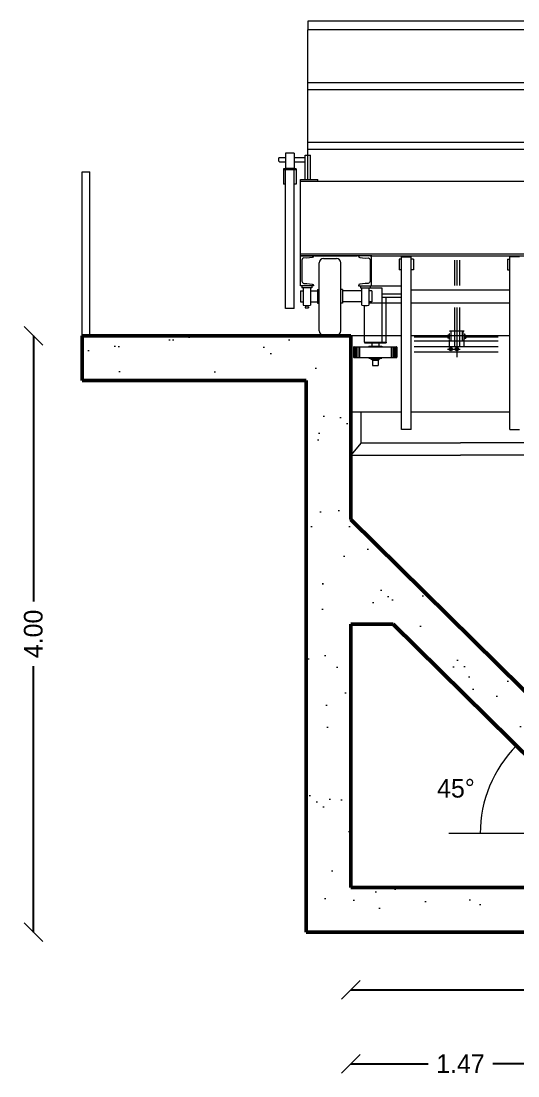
# Model space of a CAD drawing. Extents: x -2884 to -859, y 3232 to 5149.
# Drawn here: x -1448.8 to -1382.2, y 4513.1 to 4654.6 of the extents above; entities that cross this region are included whole.
import ezdxf
from ezdxf.enums import TextEntityAlignment as Align

# ---------------------------------------------------------------- set-up
doc = ezdxf.new("R2010")
doc.units = 0
doc.header["$MEASUREMENT"] = 0
doc.layers.get('0').update_dxf_attribs({"linetype": 'CONTINUOUS', "lineweight": 15})
doc.layers.get('DEFPOINTS').update_dxf_attribs({"linetype": 'CONTINUOUS', "lineweight": 15})
for name, color, linetype, lineweight in [('Carroponte', 7, 'CONTINUOUS', 15), ('Muratura', 7, 'CONTINUOUS', 15), ('Quote e scritte', 252, 'CONTINUOUS', 15), ('Ringhiera in primo piano', 96, 'CONTINUOUS', 15)]:
    doc.layers.add(name, color=color, linetype=linetype, lineweight=lineweight)
doc.styles.add('Style-ENGINEERING', font='ENGINEERING.shx')
doc.dimstyles.new('SASA$0', dxfattribs={"dimtxt": 0.1, "dimasz": 0.1, "dimexe": 0.18, "dimexo": 0.0625, "dimgap": 0.1, "dimtad": 0, "dimzin": 0, "dimdsep": 46, "dimtxsty": 'Standard', "dimblk1": 'OBLIQUE', "dimblk2": 'OBLIQUE', "dimsah": 1, "dimcen": 0.09, "dimse1": 1, "dimse2": 1, "dimadec": 0, "dimazin": 0, "dimtfac": 1, "dimtdec": 4, "dimtofl": 0, "dimtmove": 0, "dimatfit": 3, "dimldrblk": 'OBLIQUE', "dimfxl": 1, "dimtolj": 1, "dimtzin": 0, "dimarcsym": 0})

# ---------------------------------------------------------------- blocks, each defined once
blk = doc.blocks.new('_OBLIQUE')
at = {"color": 0, "linetype": 'ByBlock'}
blk.add_line((-0.5, -0.5), (0.5, 0.5), dxfattribs=at)
blk = doc.blocks.new('*D54')
at = {"layer": 'DEFPOINTS', "color": 0, "linetype": 'Continuous', "transparency": 16777216}
for p in [(-1404.63, 4612.37), (-1314.63, 4612.37), (-1314.63, 4524.63)]:
    blk.add_point(p, dxfattribs=at)
at = {"layer": 'Quote e scritte', "color": 0, "linetype": 'Continuous', "lineweight": -2, "transparency": 16777216}
for p, q in [((-1404.63, 4524.63), (-1364.17, 4524.63)), ((-1314.63, 4524.63), (-1355.08, 4524.63))]:
    blk.add_line(p, q, dxfattribs=at)
at = {"layer": 'Quote e scritte', "color": 0, "linetype": 'Continuous', "lineweight": -2, "transparency": 16777216, "xscale": 2.5, "yscale": 2.5, "zscale": 2.5, "rotation": 180}
blk.add_blockref('_OBLIQUE', (-1404.63, 4524.63), dxfattribs=at)
at = {"layer": 'Quote e scritte', "color": 0, "linetype": 'Continuous', "lineweight": -2, "transparency": 16777216, "xscale": 2.5, "yscale": 2.5, "zscale": 2.5}
blk.add_blockref('_OBLIQUE', (-1314.63, 4524.63), dxfattribs=at)
at = {"layer": 'Quote e scritte', "color": 0, "linetype": 'Continuous', "transparency": 16777216, "insert": (-1359.63, 4524.63), "char_height": 2.5, "attachment_point": 5}
blk.add_mtext('\\A1;4.50', dxfattribs=at)
blk = doc.blocks.new('*D56')
at = {"layer": 'DEFPOINTS', "color": 0, "linetype": 'Continuous', "transparency": 16777216}
for p in [(-1375.21, 4601.18), (-1404.63, 4598.37), (-1404.63, 4514.72)]:
    blk.add_point(p, dxfattribs=at)
at = {"layer": 'Quote e scritte', "color": 0, "linetype": 'Continuous', "lineweight": -2, "transparency": 16777216}
for p, q in [((-1404.63, 4514.72), (-1394.25, 4514.72)), ((-1375.21, 4514.72), (-1385.59, 4514.72))]:
    blk.add_line(p, q, dxfattribs=at)
at = {"layer": 'Quote e scritte', "color": 0, "linetype": 'Continuous', "lineweight": -2, "transparency": 16777216, "xscale": 2.5, "yscale": 2.5, "zscale": 2.5, "rotation": 180}
blk.add_blockref('_OBLIQUE', (-1404.63, 4514.72), dxfattribs=at)
at = {"layer": 'Quote e scritte', "color": 0, "linetype": 'Continuous', "lineweight": -2, "transparency": 16777216, "xscale": 2.5, "yscale": 2.5, "zscale": 2.5}
blk.add_blockref('_OBLIQUE', (-1375.21, 4514.72), dxfattribs=at)
at = {"layer": 'Quote e scritte', "color": 0, "linetype": 'Continuous', "transparency": 16777216, "insert": (-1389.92, 4514.72), "char_height": 2.5, "attachment_point": 5}
blk.add_mtext('\\A1;1.47', dxfattribs=at)
blk = doc.blocks.new('*D59')
at = {"layer": 'DEFPOINTS', "color": 0, "linetype": 'Continuous', "transparency": 16777216}
for p in [(-1440.63, 4612.37), (-1447.18, 4532.37), (-1410.63, 4532.37)]:
    blk.add_point(p, dxfattribs=at)
at = {"layer": 'Quote e scritte', "color": 0, "linetype": 'Continuous', "lineweight": -2, "transparency": 16777216}
for p, q in [((-1447.18, 4612.37), (-1447.18, 4576.7)), ((-1447.18, 4532.37), (-1447.18, 4568.04))]:
    blk.add_line(p, q, dxfattribs=at)
at = {"layer": 'Quote e scritte', "color": 0, "linetype": 'Continuous', "lineweight": -2, "transparency": 16777216, "xscale": 2.5, "yscale": 2.5, "zscale": 2.5}
for p, rotation in [((-1447.18, 4612.37), 90), ((-1447.18, 4532.37), 270)]:
    blk.add_blockref('_OBLIQUE', p, dxfattribs=dict(at, rotation=rotation))
at = {"layer": 'Quote e scritte', "color": 0, "linetype": 'Continuous', "transparency": 16777216, "insert": (-1447.18, 4572.37), "char_height": 2.5, "attachment_point": 5, "rotation": 90}
blk.add_mtext('\\A1;4.00', dxfattribs=at)

msp = doc.modelspace()

# ---------------------------------------------------------------- hatches: boundary and pattern name
at = {"layer": 'Muratura', "linetype": 'Continuous'}
h = msp.add_hatch(dxfattribs=at)
h.set_pattern_fill('AR-SAND', color=256, scale=5)
h.set_pattern_definition([(37.5, (36063.271, -61110.163), (-0.3149668, 9.63411885), [0, -7.6, 0, -8.5, 0, -8.125]), (7.5, (36063.271, -61110.163), (8.8488835, 14.1107303), [0, -4.1, 0, -6.85, 0, -2.625]), (327.5, (36057.121, -61110.163), (15.5707093, 0.0282953), [0, -2.5, 0, -9, 0, -11.75]), (317.5, (36057.121, -61110.163), (15.030633, 4.3883778), [0, -1.25, 0, -5.9, 0, -6.75])])
h.paths.add_polyline_path([(-1410.625, 4606.369), (-1410.625, 4598.369), (-1410.625, 4585.191), (-1410.625, 4532.369), (-1357.087, 4532.369), (-1308.625, 4532.369), (-1308.625, 4592.369), (-1293.728, 4592.369), (-1278.625, 4592.369), (-1278.625, 4532.369), (-1230.164, 4532.369), (-1176.625, 4532.369), (-1176.625, 4585.191), (-1176.625, 4598.369), (-1176.625, 4606.369), (-1146.625, 4606.369), (-1146.625, 4612.369), (-1182.625, 4612.369), (-1182.625, 4598.369), (-1182.625, 4587.7), (-1232.625, 4538.369), (-1272.625, 4538.369), (-1272.625, 4598.369), (-1272.625, 4604.369), (-1278.625, 4604.369), (-1278.625, 4598.369), (-1293.728, 4598.369), (-1308.625, 4598.369), (-1308.625, 4604.369), (-1314.625, 4604.369), (-1314.625, 4598.369), (-1314.625, 4538.369), (-1354.625, 4538.369), (-1404.625, 4587.7), (-1404.625, 4598.369), (-1404.625, 4612.369), (-1440.625, 4612.369), (-1440.625, 4606.369)])
h.paths.add_polyline_path([(-1404.625, 4579.271), (-1370.485, 4545.587), (-1370.485, 4538.369), (-1404.625, 4538.369)], flags=16)
h.paths.add_polyline_path([(-1216.766, 4545.587), (-1182.625, 4579.271), (-1182.625, 4538.369), (-1216.766, 4538.369)], flags=16)
h.paths.add_polyline_path([(-1314.625, 4605.569), (-1308.625, 4605.569), (-1308.625, 4611.369), (-1309.625, 4611.369), (-1309.625, 4612.369), (-1314.625, 4612.369)], flags=17)
h.paths.add_polyline_path([(-1272.625, 4612.369), (-1278.625, 4612.369), (-1278.625, 4605.569), (-1272.625, 4605.569)], flags=17)

# ---------------------------------------------------------------- linework, layer by layer
at = {"layer": 'Carroponte'}
for p, q in [((-1307.121, 4654.572), (-1410.365, 4654.572)), ((-1410.365, 4654.572), (-1410.365, 4653.411)), ((-1410.365, 4633.323), (-1410.365, 4653.411)), ((-1307.121, 4653.411), (-1410.365, 4653.411)), ((-1333.032, 4646.281), (-1410.365, 4646.281)), ((-1410.365, 4645.411), (-1333.032, 4645.411)), ((-1333.032, 4638.281), (-1410.365, 4638.281)), ((-1413.384, 4636.865), (-1413.384, 4634.862)), ((-1412.223, 4636.865), (-1413.384, 4636.865)), ((-1412.223, 4636.865), (-1412.223, 4634.862)), ((-1410.365, 4637.411), (-1333.032, 4637.411)), ((-1414.255, 4636.226), (-1414.197, 4636.284)), ((-1414.255, 4635.762), (-1414.255, 4636.226)), ((-1414.197, 4635.704), (-1414.255, 4635.762)), ((-1414.197, 4636.284), (-1413.384, 4636.284)), ((-1414.197, 4635.704), (-1413.384, 4635.704)), ((-1413.993, 4636.284), (-1413.384, 4636.284)), ((-1413.993, 4635.704), (-1413.384, 4635.704)), ((-1412.223, 4636.284), (-1410.742, 4636.284)), ((-1412.223, 4635.704), (-1410.742, 4635.704)), ((-1410.742, 4633.323), (-1410.742, 4636.574)), ((-1410.742, 4636.574), (-1410.017, 4636.574)), ((-1410.017, 4633.323), (-1410.017, 4636.574)), ((-1413.645, 4634.775), (-1413.645, 4632.685)), ((-1411.961, 4634.775), (-1413.645, 4634.775)), ((-1411.961, 4634.63), (-1413.645, 4634.63)), ((-1413.384, 4634.862), (-1412.223, 4634.862)), ((-1413.384, 4616.023), (-1413.384, 4634.63)), ((-1412.861, 4634.862), (-1412.89, 4634.775)), ((-1412.716, 4634.862), (-1412.687, 4634.775)), ((-1412.194, 4616.023), (-1412.194, 4634.63)), ((-1411.961, 4634.775), (-1411.961, 4632.685)), ((-1413.384, 4632.685), (-1413.645, 4632.685)), ((-1411.961, 4632.685), (-1412.194, 4632.685)), ((-1411.381, 4633.323), (-1409.059, 4633.323)), ((-1411.381, 4633.091), (-1411.381, 4633.323)), ((-1411.381, 4623.077), (-1411.381, 4633.091)), ((-1411.381, 4633.091), (-1330.465, 4633.091)), ((-1410.945, 4633.323), (-1410.742, 4633.323)), ((-1410.945, 4633.091), (-1409.784, 4633.091)), ((-1410.017, 4633.323), (-1409.784, 4633.323)), ((-1409.059, 4633.091), (-1409.059, 4633.323)), ((-1411.381, 4623.077), (-1411.381, 4623.947)), ((-1314.61, 4623.309), (-1411.381, 4623.309)), ((-1401.801, 4623.077), (-1411.381, 4623.077)), ((-1409.436, 4623.077), (-1403.775, 4623.077)), ((-1408.275, 4622.728), (-1406.533, 4622.728)), ((-1402.033, 4623.077), (-1401.801, 4623.077)), ((-1401.83, 4623.077), (-1314.785, 4623.077)), ((-1398.122, 4622.641), (-1398.122, 4621.19)), ((-1397.832, 4622.641), (-1398.122, 4622.641)), ((-1397.832, 4622.96), (-1396.526, 4622.96)), ((-1397.832, 4599.772), (-1397.832, 4622.96)), ((-1396.526, 4599.772), (-1396.526, 4622.96)), ((-1396.235, 4622.641), (-1396.526, 4622.641)), ((-1396.235, 4622.641), (-1396.235, 4621.19)), ((-1390.74, 4622.496), (-1390.74, 4619.091)), ((-1390.395, 4622.496), (-1390.395, 4619.091)), ((-1390.07, 4622.496), (-1390.07, 4619.091)), ((-1383.602, 4622.641), (-1383.312, 4622.641)), ((-1383.602, 4622.641), (-1383.602, 4621.19)), ((-1382.005, 4622.96), (-1383.312, 4622.96)), ((-1383.312, 4599.772), (-1383.312, 4622.96)), ((-1408.855, 4613.004), (-1408.855, 4622.148)), ((-1405.953, 4613.004), (-1405.953, 4622.148)), ((-1397.832, 4621.19), (-1398.122, 4621.19)), ((-1396.235, 4621.19), (-1396.526, 4621.19)), ((-1383.602, 4621.19), (-1383.312, 4621.19)), ((-1411.381, 4618.374), (-1411.381, 4616.923)), ((-1411.381, 4618.374), (-1411.004, 4618.374)), ((-1411.178, 4619.071), (-1411.178, 4618.81)), ((-1409.842, 4618.81), (-1411.178, 4618.81)), ((-1411.004, 4618.81), (-1411.004, 4616.487)), ((-1410.046, 4618.81), (-1410.046, 4616.487)), ((-1410.046, 4618.374), (-1409.088, 4618.374)), ((-1409.842, 4619.071), (-1409.842, 4618.81)), ((-1409.088, 4618.548), (-1409.088, 4616.72)), ((-1409.088, 4618.548), (-1408.855, 4618.548)), ((-1405.72, 4618.548), (-1405.953, 4618.548)), ((-1405.72, 4618.548), (-1405.72, 4616.72)), ((-1403.166, 4618.374), (-1405.72, 4618.374)), ((-1403.34, 4619.071), (-1402.004, 4619.071)), ((-1403.34, 4619.071), (-1403.34, 4618.81)), ((-1403.34, 4618.81), (-1402.004, 4618.81)), ((-1403.166, 4618.81), (-1403.166, 4616.487)), ((-1402.208, 4618.81), (-1402.208, 4616.487)), ((-1402.208, 4618.78), (-1400.471, 4618.78)), ((-1401.801, 4618.374), (-1402.208, 4618.374)), ((-1402.004, 4619.071), (-1402.004, 4618.81)), ((-1401.83, 4619.071), (-1397.832, 4619.071)), ((-1401.801, 4618.374), (-1401.801, 4616.923)), ((-1400.471, 4618.78), (-1400.471, 4611.495)), ((-1396.526, 4618.519), (-1383.312, 4618.519)), ((-1411.381, 4616.923), (-1411.004, 4616.923)), ((-1410.046, 4616.923), (-1409.088, 4616.923)), ((-1403.166, 4616.923), (-1405.72, 4616.923)), ((-1401.801, 4616.923), (-1402.208, 4616.923)), ((-1400.471, 4617.997), (-1397.832, 4617.997)), ((-1400.471, 4617.532), (-1397.832, 4617.532)), ((-1399.891, 4611.495), (-1399.891, 4617.532)), ((-1412.194, 4616.023), (-1413.384, 4616.023)), ((-1410.742, 4616.226), (-1410.742, 4616.11)), ((-1410.655, 4616.226), (-1410.742, 4616.226)), ((-1410.742, 4616.11), (-1410.278, 4616.11)), ((-1410.655, 4616.4), (-1410.655, 4616.226)), ((-1410.365, 4616.4), (-1410.365, 4616.226)), ((-1410.365, 4616.226), (-1410.278, 4616.226)), ((-1410.278, 4616.226), (-1410.278, 4616.11)), ((-1409.088, 4616.72), (-1408.855, 4616.72)), ((-1405.72, 4616.72), (-1405.953, 4616.72)), ((-1402.794, 4611.495), (-1402.794, 4616.408)), ((-1402.208, 4616.778), (-1397.832, 4616.778)), ((-1396.526, 4616.778), (-1383.312, 4616.778)), ((-1390.74, 4616.164), (-1390.74, 4613.12)), ((-1390.395, 4616.164), (-1390.395, 4613.12)), ((-1390.07, 4616.164), (-1390.07, 4613.12)), ((-1391.372, 4612.622), (-1391.448, 4612.622)), ((-1391.448, 4612.622), (-1391.448, 4611.971)), ((-1391.372, 4613.005), (-1389.438, 4613.005)), ((-1391.218, 4613.005), (-1391.218, 4611.665)), ((-1391.161, 4611.665), (-1391.161, 4613.005)), ((-1390.74, 4613.12), (-1390.74, 4610.937)), ((-1390.395, 4613.12), (-1390.395, 4609.476)), ((-1390.07, 4613.12), (-1390.07, 4610.937)), ((-1389.629, 4611.665), (-1389.629, 4613.005)), ((-1389.591, 4613.005), (-1389.591, 4611.665)), ((-1389.438, 4612.622), (-1389.361, 4612.622)), ((-1389.361, 4612.622), (-1389.361, 4611.971)), ((-1406.533, 4612.423), (-1408.275, 4612.423)), ((-1402.794, 4611.495), (-1399.891, 4611.495)), ((-1402.794, 4611.495), (-1402.794, 4611.407)), ((-1402.794, 4611.407), (-1399.891, 4611.407)), ((-1401.807, 4611.407), (-1401.807, 4610.972)), ((-1400.878, 4611.407), (-1400.878, 4610.972)), ((-1399.891, 4611.495), (-1399.891, 4611.407)), ((-1391.62, 4612.162), (-1396.111, 4612.162)), ((-1396.111, 4611.665), (-1384.855, 4611.665)), ((-1391.62, 4612.411), (-1391.601, 4612.43)), ((-1391.62, 4612.411), (-1391.62, 4612.067)), ((-1391.62, 4612.067), (-1391.601, 4612.047)), ((-1391.601, 4612.43), (-1391.601, 4612.047)), ((-1391.448, 4612.43), (-1391.601, 4612.43)), ((-1391.448, 4612.047), (-1391.601, 4612.047)), ((-1391.372, 4610.937), (-1391.372, 4611.818)), ((-1391.218, 4612.43), (-1391.161, 4612.43)), ((-1391.218, 4612.047), (-1391.161, 4612.047)), ((-1389.629, 4612.43), (-1389.591, 4612.43)), ((-1389.629, 4612.047), (-1389.591, 4612.047)), ((-1389.438, 4610.937), (-1389.438, 4611.818)), ((-1389.361, 4612.43), (-1389.208, 4612.43)), ((-1389.361, 4612.047), (-1389.208, 4612.047)), ((-1389.208, 4612.43), (-1389.208, 4612.047)), ((-1389.189, 4612.411), (-1389.208, 4612.43)), ((-1389.189, 4612.067), (-1389.208, 4612.047)), ((-1389.189, 4612.411), (-1389.189, 4612.067)), ((-1384.855, 4612.162), (-1389.189, 4612.162)), ((-1404.245, 4610.827), (-1404.245, 4609.492)), ((-1404.187, 4610.885), (-1398.497, 4610.885)), ((-1404.158, 4610.827), (-1404.158, 4609.492)), ((-1404.042, 4610.827), (-1404.042, 4609.521)), ((-1403.897, 4610.827), (-1403.897, 4609.492)), ((-1403.693, 4610.827), (-1403.693, 4609.492)), ((-1403.461, 4610.827), (-1403.461, 4609.492)), ((-1402.213, 4610.972), (-1402.213, 4610.885)), ((-1402.213, 4610.972), (-1400.471, 4610.972)), ((-1400.471, 4610.972), (-1400.471, 4610.885)), ((-1399.223, 4610.827), (-1399.223, 4609.492)), ((-1398.991, 4610.827), (-1398.991, 4609.492)), ((-1398.788, 4610.827), (-1398.788, 4609.492)), ((-1398.643, 4610.827), (-1398.643, 4609.521)), ((-1398.526, 4610.827), (-1398.526, 4609.492)), ((-1398.439, 4610.827), (-1398.439, 4609.492)), ((-1396.111, 4610.941), (-1384.855, 4610.941)), ((-1396.111, 4610.214), (-1384.855, 4610.214)), ((-1395.312, 4610.937), (-1384.855, 4610.937)), ((-1391.645, 4610.575), (-1390.803, 4610.575)), ((-1390.816, 4610.575), (-1389.974, 4610.575)), ((-1390.663, 4610.575), (-1390.127, 4610.575)), ((-1390.395, 4611.148), (-1390.395, 4610.305)), ((-1404.187, 4609.434), (-1398.497, 4609.434)), ((-1402.213, 4609.434), (-1402.213, 4609.346)), ((-1402.213, 4609.346), (-1400.471, 4609.346)), ((-1401.923, 4609.346), (-1401.923, 4609.23)), ((-1401.923, 4609.23), (-1400.762, 4609.23)), ((-1401.778, 4609.23), (-1401.778, 4609.085)), ((-1401.778, 4609.085), (-1400.907, 4609.085)), ((-1401.69, 4609.085), (-1401.69, 4608.36)), ((-1401.69, 4608.36), (-1400.965, 4608.36)), ((-1400.965, 4609.085), (-1400.965, 4608.36)), ((-1400.907, 4609.23), (-1400.907, 4609.085)), ((-1400.762, 4609.346), (-1400.762, 4609.23)), ((-1400.471, 4609.434), (-1400.471, 4609.346)), ((-1404.625, 4602.121), (-1404.625, 4596.345)), ((-1397.832, 4602.121), (-1404.625, 4602.121)), ((-1403.232, 4597.999), (-1403.232, 4602.121)), ((-1383.312, 4602.121), (-1396.526, 4602.121)), ((-1396.526, 4599.772), (-1397.832, 4599.772)), ((-1383.312, 4599.772), (-1382.005, 4599.772)), ((-1403.232, 4597.999), (-1404.625, 4596.345)), ((-1403.232, 4597.999), (-1389.919, 4597.999)), ((-1376.605, 4597.999), (-1389.919, 4597.999)), ((-1404.625, 4596.345), (-1389.919, 4596.345)), ((-1375.212, 4596.345), (-1389.919, 4596.345))]:
    msp.add_line(p, q, dxfattribs=at)
at = {"layer": 'Carroponte', "flags": 128}
for points in [[(-1411.178, 4621.103), (-1411.178, 4619.68), (-1411.184, 4619.683, 0.3909716), (-1410.917, 4619.394), (-1410.916, 4619.39), (-1410.51, 4619.361), (-1409.784, 4619.303), (-1409.779, 4619.303, -0.3909716), (-1409.645, 4619.158), (-1409.639, 4619.158), (-1409.639, 4619.071), (-1411.381, 4619.071), (-1411.381, 4623.077), (-1409.639, 4623.077), (-1409.639, 4622.989), (-1409.645, 4623, -0.3909716), (-1409.779, 4622.855), (-1409.784, 4622.844), (-1410.51, 4622.786), (-1410.916, 4622.815), (-1410.917, 4622.813, 0.3909716), (-1411.184, 4622.524), (-1411.178, 4622.525)], [(-1402.033, 4621.103), (-1402.033, 4619.68), (-1402.027, 4619.683, -0.3909716), (-1402.294, 4619.394), (-1402.295, 4619.39), (-1402.701, 4619.361), (-1403.427, 4619.303), (-1403.432, 4619.303, 0.3909716), (-1403.566, 4619.158), (-1403.572, 4619.158), (-1403.572, 4619.071), (-1401.83, 4619.071), (-1401.83, 4623.077), (-1403.572, 4623.077), (-1403.572, 4622.989), (-1403.566, 4623, 0.3909716), (-1403.432, 4622.855), (-1403.427, 4622.844), (-1402.701, 4622.786), (-1402.295, 4622.815), (-1402.294, 4622.813, -0.3909716), (-1402.027, 4622.524), (-1402.033, 4622.525)]]:
    msp.add_lwpolyline(points, format="xyb", close=True, dxfattribs=at)
at = {"layer": 'Carroponte'}
for centre, radius in [((-1391.218, 4610.577), 0.23), ((-1391.218, 4610.577), 0.134), ((-1390.405, 4610.577), 0.23), ((-1390.405, 4610.577), 0.134)]:
    msp.add_circle(centre, radius, dxfattribs=at)
for centre, radius, start, end in [((-1408.275, 4622.148), 0.581, 90, 180), ((-1406.533, 4622.148), 0.581, 0, 90), ((-1410.516, 4617.987), 1.583, 252.32946, 287.67054), ((-1402.678, 4617.987), 1.583, 252.32946, 287.67054), ((-1408.267, 4613.013), 0.581, 180, 270), ((-1406.525, 4613.013), 0.581, 270, 0), ((-1404.186, 4610.834), 0.0581, 90, 180), ((-1398.497, 4610.834), 0.0581, 0, 90), ((-1404.186, 4609.499), 0.0581, 180, 270), ((-1398.497, 4609.499), 0.0581, 270, 0)]:
    msp.add_arc(centre, radius, start, end, dxfattribs=at)
for points in [[(-1391.372, 4612.852), (-1391.218, 4613.005), (-1391.372, 4613.005)], [(-1389.438, 4612.852), (-1389.591, 4613.005), (-1389.438, 4613.005)], [(-1389.285, 4611.818), (-1389.438, 4611.971), (-1389.438, 4611.818)]]:
    msp.add_solid(points, dxfattribs=at)
at = {"layer": 'Carroponte', "extrusion": (0, 0, -1)}
msp.add_solid([(1391.525, 4611.818), (1391.372, 4611.971), (1391.372, 4611.818)], dxfattribs=at)
at = {"layer": 'Muratura', "linetype": 'Continuous', "lineweight": 50}
for p, q in [((-1404.625, 4612.369), (-1440.625, 4612.369)), ((-1440.625, 4612.369), (-1440.625, 4606.369)), ((-1404.625, 4598.369), (-1404.625, 4612.369)), ((-1410.625, 4606.369), (-1440.625, 4606.369)), ((-1410.625, 4598.369), (-1410.625, 4606.369)), ((-1404.625, 4587.7), (-1354.625, 4538.369)), ((-1410.625, 4585.191), (-1410.625, 4532.369)), ((-1404.625, 4573.683), (-1404.625, 4538.369)), ((-1404.625, 4573.683), (-1398.962, 4573.683)), ((-1370.485, 4538.369), (-1404.625, 4538.369)), ((-1357.087, 4532.369), (-1410.625, 4532.369))]:
    msp.add_line(p, q, dxfattribs=at)
at = {"layer": 'Muratura', "linetype": 'Continuous'}
for p, q in [((-1397.832, 4612.369), (-1404.625, 4612.369)), ((-1383.312, 4612.369), (-1396.526, 4612.369))]:
    msp.add_line(p, q, dxfattribs=at)
at = {"layer": 'Muratura', "linetype": 'Continuous', "lineweight": 50}
for points in [[(-1410.625, 4598.369), (-1410.625, 4585.191)], [(-1404.625, 4598.369), (-1404.625, 4587.7)], [(-1398.962, 4573.683), (-1370.485, 4545.587)]]:
    msp.add_lwpolyline(points, dxfattribs=at)
at = {"layer": 'Quote e scritte', "linetype": 'Continuous'}
msp.add_line((-1370.485, 4545.587), (-1391.49, 4545.587), dxfattribs=at)
msp.add_arc((-1370.485, 4545.587), 16.786, 135.38594, 180, dxfattribs=at)
at = {"layer": 'Ringhiera in primo piano'}
for p, q in [((-1440.625, 4612.369), (-1440.625, 4634.369)), ((-1439.625, 4612.369), (-1439.625, 4634.369))]:
    msp.add_line(p, q, dxfattribs=at)
at = {"layer": 'Ringhiera in primo piano', "linetype": 'Continuous'}
msp.add_line((-1440.625, 4634.369), (-1439.625, 4634.369), dxfattribs=at)

# ---------------------------------------------------------------- texts
at = {"layer": 'Quote e scritte', "style": 'Style-ENGINEERING'}
msp.add_text('45°', height=2.5, dxfattribs=at).set_placement((-1393.054, 4551.663), align=Align.MIDDLE_LEFT)

# ---------------------------------------------------------------- dimensions: what is measured, and where the dimension line sits
at = {"layer": 'Quote e scritte', "linetype": 'Continuous'}
dim = msp.add_linear_dim(base=(-1447.182, 4532.369), p1=(-1440.625, 4612.369), p2=(-1410.625, 4532.369), angle=90, dimstyle='SASA$0', override={"dimtxt": 2.5, "dimasz": 2.5, "dimgap": 1, "dimlfac": 0.05}, dxfattribs=at)
dim.commit()
dim.dimension.update_dxf_attribs({"geometry": '*D59', "text_midpoint": (-1447.182, 4572.369)})
for base, p1, p2, picture, middle in [((-1314.625, 4524.629), (-1404.625, 4612.369), (-1314.625, 4612.369), '*D54', (-1359.625, 4524.629)), ((-1404.625, 4514.722), (-1375.212, 4601.184), (-1404.625, 4598.369), '*D56', (-1389.919, 4514.722))]:
    dim = msp.add_linear_dim(base=base, p1=p1, p2=p2, dimstyle='SASA$0', override={"dimtxt": 2.5, "dimasz": 2.5, "dimgap": 1, "dimlfac": 0.05}, dxfattribs=at)
    dim.commit()
    dim.dimension.update_dxf_attribs({"geometry": picture, "text_midpoint": middle})

doc.saveas('drawing.dxf')
